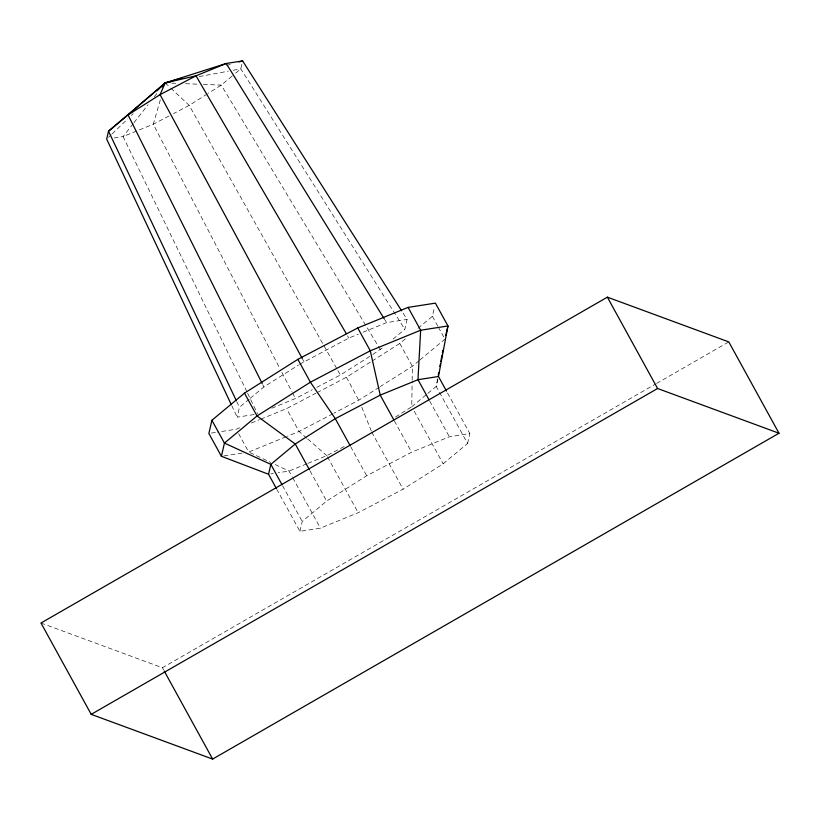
<?xml version="1.0" encoding="UTF-8"?>
<svg xmlns="http://www.w3.org/2000/svg" width="820" height="820" viewBox="0 0 820 820"><rect width="100%" height="100%" fill="white"/><g stroke="black" fill="none" stroke-linecap="round" stroke-linejoin="round"><path stroke-width="0.61" stroke-dasharray="4.1 3.07" d="M395.537 417.021L411.763 406.751L412.132 381.464M412.152 380.203L412.357 366.294L399.801 343.467L406.505 337.881M437.572 378.953L436.199 386.404L467.574 443.487L443.148 463.833L403.112 489.171L358.186 512.715L320.425 528.141L299.935 531.339L277.17 489.929M241.828 64.319L240.793 68.839L232.972 75.358M254.056 414.551L237.175 417.175L239.45 407.273L249.229 399.135M299.935 531.339L302.211 521.438L326.647 501.092L366.683 475.754L411.599 452.209L449.36 436.783L469.85 433.585L446.469 391.058M393.087 339.09L404.813 329.322L407.089 319.421L402.292 311.887M418.005 328.308L432.376 316.335L434.579 306.731M437.9 378.983L436.199 386.404L427.404 393.733M467.574 443.487L469.85 433.585M160.31 99.917L153.278 124.22L279.569 367.944M133.219 123.646L123.072 136.571L114.246 137.945M134.008 122.651L148.061 104.765M154.303 96.811L158.209 91.84M108.517 137.37L111.254 134.736M112.176 133.855L127.725 118.92M131.385 115.405L133.209 113.642M231.998 76.168L221.246 85.116L208.434 93.224M250.202 398.325L263.886 386.927L298.511 365.013M372.813 354.465L383.319 347.229M419.061 360.708L412.357 366.294L380.326 386.568M420.014 359.908L444.932 339.172M411.763 406.751L426.42 394.543M207.368 93.9L189.215 105.39L173.491 113.631M299.597 364.326L348.838 338.055L358.279 334.191M316.766 387.368L340.351 375.006L371.726 355.152M317.043 392.647L346.419 377.251L370.978 361.702M372.044 361.036L399.801 343.467M379.26 387.245L358.976 400.078L334.109 413.106M41 623.015L162.411 667.746L655.498 384.067M656.605 383.432L728.795 341.909M169.002 115.979L153.278 124.22L123.072 136.571L247.056 392.114M271.83 408.196L295.425 398.551L312.276 389.726M260.77 419.163L286.529 408.637L315.905 393.231M332.981 413.7L299.085 431.463L287.369 436.25M307.93 463.351L326.811 455.633L344.779 446.213M363.004 332.264L386.599 322.619L407.089 319.421M239.686 427.773L236.18 429.208L217.556 432.119M251.402 422.987L259.591 419.645M286.2 436.732L248.726 452.045L237.369 431.381M306.752 463.833L289.05 471.069L278.205 472.75M226.648 65.456L230.328 64.411M199.239 76.578L228.196 71.186M233.239 70.254L240.793 68.839L404.813 329.322M211.345 433.083L216.306 432.304M223.891 455.92L242.525 453.009M270.969 473.878L273.378 473.509M171.595 83.148L176.689 83.353M185.607 83.701L198.337 84.214M203.421 84.409L221.246 85.116L377.743 345.281M249.885 452.589L270.62 462.367M275.223 464.54L289.05 471.069L292.125 476.656M306.731 438.136L299.085 431.463L286.529 408.637M307.684 438.966L326.811 455.633M165.23 82.902L169.842 87.227M170.765 88.088L189.215 105.39L337.225 369.441M383.904 318.262L386.599 322.619M378.409 346.378L380.388 349.668M347.547 335.841L348.838 338.055M337.85 370.558L340.351 375.006M432.376 316.335L437.757 326.124M438.351 327.211L443.733 336.989M429.67 400.959L449.36 436.783M414.223 411.23L443.148 463.833M394.369 420.875L411.599 452.209M346.419 377.251L359.918 402.446M371.726 432.089L403.112 489.171M350.683 446.654L366.683 475.754M327.426 456.75L358.186 512.715M310.032 470.875L326.647 501.092M292.74 477.783L320.425 528.141M282.521 485.624L302.211 521.438M162.411 667.746L163.641 669.981M302.098 358.217L303.923 361.589M281.916 372.475L291.91 391.745M292.494 392.882L295.425 398.551M262.738 384.641L263.886 386.927M247.619 393.262L257.664 413.987M236.713 401.503L239.45 407.273M231.742 405.592L237.175 417.175M361.804 407.191L371.255 430.91"/><path stroke-width="1.23" d="M438.259 375.222L438.72 372.731M439.868 366.519L440.33 364.029M440.791 361.548L441.939 355.327M442.4 352.846L442.861 350.355M446.469 391.058L438.474 376.503L447.966 325.96L435.41 303.133L408.093 307.387L357.745 327.969L297.855 359.355L244.473 393.139L211.898 420.27L208.864 433.472L221.41 456.299L268.56 474.257L276.555 488.812M221.41 456.299L224.444 443.097L257.019 415.965L310.401 382.192L370.291 350.796L420.65 330.224L447.966 325.96L445.752 335.564M268.56 474.257L270.836 464.356L295.261 444.009L335.298 418.671L380.224 395.127L417.985 379.701L438.474 376.503M401.605 310.811L242.617 60.916L226.217 63.478L165.23 82.902L160.074 94.659L128.043 114.923L108.506 131.2L106.682 139.123L231.199 404.434M162.114 86.869L165.23 82.902L182.429 78.013M156.999 90.805L165.23 82.902L196.011 75.819L226.217 63.478L383.904 318.262M170.273 81.959L165.23 82.902L128.043 114.923L262.174 383.504M165.23 82.902L108.506 131.2L236.17 400.344M607.374 297.168L41 623.015L91.204 714.343L212.626 759.084L779 433.237L728.795 341.909L607.374 297.168L657.589 388.506L779 433.237M91.204 714.343L657.589 388.506M238.927 61.971L242.617 60.916M346.265 333.627L196.011 75.819L160.074 94.659L302.098 358.217M408.093 307.387L420.65 330.224L417.985 379.701L429.055 399.842M357.745 327.969L370.291 350.796L380.224 395.127L393.754 419.758M350.068 445.537L335.298 418.671L310.401 382.192L297.855 359.355M309.417 469.747L295.261 444.009L257.019 415.965L244.473 393.139M281.906 484.497L270.836 464.356L224.444 443.097L211.898 420.27M164.256 671.088L212.626 759.084"/></g></svg>
